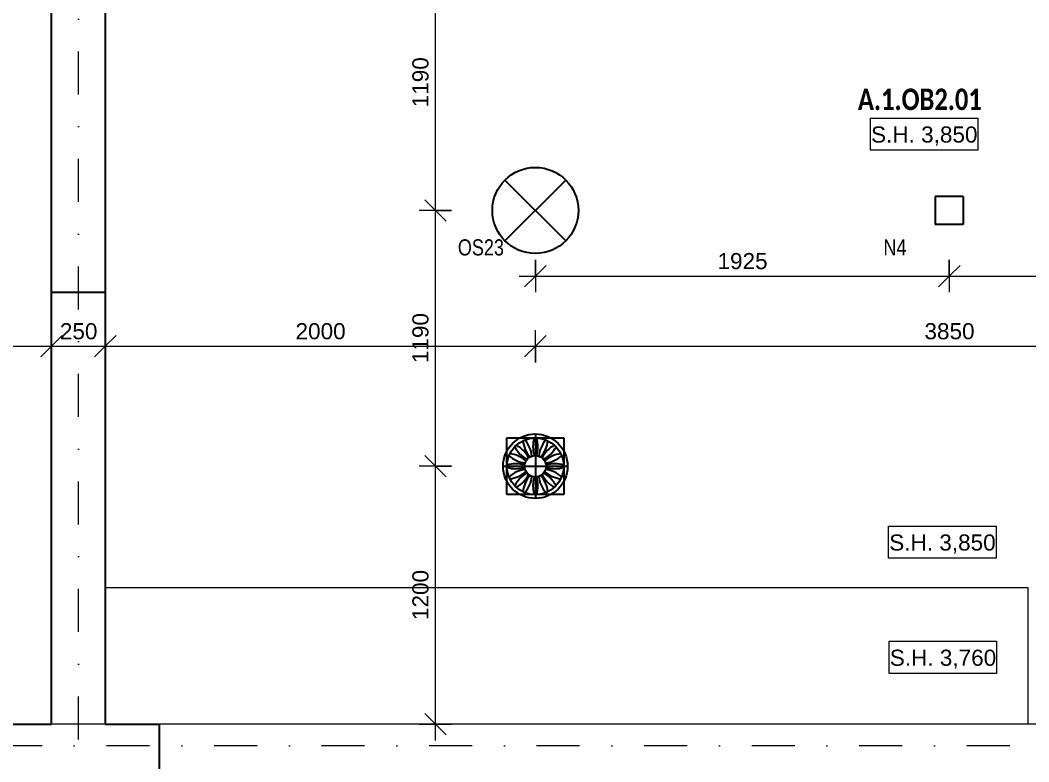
# Model space of a CAD drawing. Header units: millimetres. Extents: x -2011 to 46090, y -3604 to 14792.
# Drawn here: x 7829 to 12520, y -75 to 3375 of the extents above; entities that cross this region are included whole.
import ezdxf

# ---------------------------------------------------------------- set-up
doc = ezdxf.new("R2010")
doc.units = ezdxf.units.MM
doc.linetypes.add('HA_DashDot_10mm-S3mm', pattern=[500, 200, -150, 0, -150])
for name, color, linetype, lineweight in [('A-____-____-DIMS', 9, 'Continuous', 5), ('A-____-____-DIMS-50', 9, 'Continuous', 5), ('A-AREA-____-IDEN', 9, 'Continuous', 9), ('A-FLOR-____-OTLN', 9, 'Continuous', 9), ('A-WALL-____-MCUT', 9, 'Continuous', 25), ('E-LITE-EQPM-IDEN', 9, 'Continuous', 9), ('E-LITE-EQPM-OTLN', 9, 'Continuous', 9), ('G-____-____-DIMS', 9, 'Continuous', 5), ('I-WALL-____-MCUT', 9, 'Continuous', 25), ('M-HVAC-CDFF-OTLN', 9, 'Continuous', 9), ('S-GRID-____-OTLN', 9, 'Continuous', 5)]:
    doc.layers.add(name, color=color, linetype=linetype, lineweight=lineweight)
doc.styles.add('Arial_1', font='arial.ttf', dxfattribs={"width": 0.8, "height": 75})
doc.styles.add('Arial_2', font='arial.ttf', dxfattribs={"height": 75})
doc.styles.add('Calibri_B', font='calibrib.ttf', dxfattribs={"width": 0.8, "height": 100})
doc.dimstyles.new('Inner_Dimensions', dxfattribs={"dimscale": 304.8, "dimtxt": 76.519455, "dimasz": 0.328084, "dimexe": 0.246063, "dimexo": 0.0625, "dimgap": 0.032808, "dimtad": 1, "dimdec": 0, "dimzin": 0, "dimdsep": 46, "dimtxsty": 'Arial_2', "dimblk1": 'OBLIQUE', "dimblk2": 'OBLIQUE', "dimsah": 1, "dimcen": 0.09, "dimdle": 0.246063, "dimazin": 0, "dimtfac": 1, "dimtdec": 4, "dimtix": 1, "dimtmove": 0, "dimatfit": 3, "dimfxl": 0.246063, "dimfxlon": 1, "dimtvp": 1, "dimtolj": 1, "dimtzin": 0, "dimlwd": 9, "dimlwe": 9, "dimarcsym": 2})

# ---------------------------------------------------------------- blocks, each defined once
blk = doc.blocks.new('HA_LF_GenericSymbol - OS23_pokoj-1621429-DSP_1NP-A')
at = {"layer": 'E-LITE-EQPM-OTLN', "color": 11, "lineweight": 25}
for p, q in [((141.4, 141.4), (-141.4, -141.4)), ((-141.4, 141.4), (141.4, -141.4))]:
    blk.add_line(p, q, dxfattribs=at)
blk.add_circle((0, 0), 200, dxfattribs=at)
blk = doc.blocks.new('HA_LF_N4 - svitidlo 130x130-1943275-DSP_1NP-A')
at = {"layer": 'E-LITE-EQPM-OTLN', "color": 11, "lineweight": 25}
for p, q in [((65, 65), (-65, 65)), ((-65, 65), (-65, -65)), ((65, 65), (65, -65)), ((65, -65), (-65, -65))]:
    blk.add_line(p, q, dxfattribs=at)
blk = doc.blocks.new('HA_VZT_GenericSymbol03 - Default-2032665-DSP_1NP-A')
at = {"layer": 'M-HVAC-CDFF-OTLN', "color": 92, "lineweight": 25}
for p, q in [((0, 150), (0, -150)), ((-132, -132), (-132, 132)), ((-132, 132), (132, 132)), ((132, 132), (132, -132)), ((-150, 0), (150, 0)), ((132, -132), (-132, -132))]:
    blk.add_line(p, q, dxfattribs=at)
for radius in [150, 132, 50]:
    blk.add_circle((0, 0), radius, dxfattribs=at)
for centre, start, end in [((-151.6, -21.1), 26.5587, 62.1682), ((75.4, 133.2), 186.2496, 221.8591), ((-149.5, 33.1), 6.1409, 41.7504), ((123.1, 91), 162.2496, 197.8591), ((-123.1, 91), 342.1409, 17.7504), ((149.5, 33.1), 138.2496, 173.8591), ((-75.4, 133.2), 318.1409, 353.7504), ((151.6, -21.1), 117.8318, 153.4413), ((-33.1, 149.5), 228.2496, 263.8591), ((-133.2, -75.4), 48.1409, 83.7504), ((24.2, 151.1), 206.6674, 242.2769), ((-24.2, 151.1), 297.7231, 333.3326), ((133.2, -75.4), 96.2496, 131.8591), ((33.1, 149.5), 276.1409, 311.7504), ((-91, -123.1), 72.1409, 107.7504), ((91, -123.1), 72.2496, 107.8591), ((-91, 123.1), 252.2496, 287.8591), ((-33.1, -149.5), 96.1409, 131.7504), ((-133.2, 75.4), 276.2496, 311.8591), ((24.2, -151.1), 117.7231, 153.3326), ((-151.6, 21.1), 297.8318, 333.4413), ((75.4, -133.2), 138.1409, 173.7504), ((-75.4, -133.2), 6.2496, 41.8591), ((151.6, 21.1), 206.5587, 242.1682), ((-24.2, -151.1), 26.6674, 62.2769), ((133.2, 75.4), 228.1409, 263.7504), ((33.1, -149.5), 48.2496, 83.8591), ((91, 123.1), 252.1409, 287.7504), ((-149.5, -33.1), 318.2496, 353.8591), ((123.1, -91), 162.1409, 197.7504), ((-123.1, -91), 342.2496, 17.8591), ((149.5, -33.1), 186.1409, 221.7504)]:
    blk.add_arc(centre, 134.5, start, end, dxfattribs=at)
blk = doc.blocks.new('DIMBLOCK3-DSP_1NP-A')
at = {"layer": 'A-____-____-DIMS-50', "lineweight": 9}
for p, q in [((5975, 1933.2), (5975, 1783.2)), ((5975, 1858.2), (5975, 1933.2)), ((7975, 1933.2), (7975, 1783.2)), ((7975, 1858.2), (7975, 1933.2)), ((5975, 1858.2), (6025, 1908.2)), ((7975, 1858.2), (8025, 1908.2)), ((5975, 1858.2), (5925, 1808.2)), ((5975, 1858.2), (7975, 1858.2)), ((7975, 1858.2), (7925, 1808.2))]:
    blk.add_line(p, q, dxfattribs=at)
at = {"layer": 'A-____-____-DIMS-50', "color": 0, "lineweight": 9, "insert": (6859.6, 1965.6), "char_height": 75, "width": 276.883, "attachment_point": 1, "line_spacing_factor": 0.941778, "style": 'Arial_2'}
blk.add_mtext('2000', dxfattribs=at)
blk = doc.blocks.new('_Oblique')
at = {"color": 0, "linetype": 'ByBlock', "lineweight": -2}
blk.add_line((-0.5, -0.5), (0.5, 0.5), dxfattribs=at)
blk = doc.blocks.new('DIMBLOCK4-DSP_1NP-A')
at = {"layer": 'A-____-____-DIMS-50', "lineweight": 9}
for p, q in [((7975, 1933.2), (7975, 1783.2)), ((7975, 1858.2), (7975, 1933.2)), ((8225, 1933.2), (8225, 1783.2)), ((8225, 1858.2), (8225, 1933.2)), ((7975, 1858.2), (8025, 1908.2)), ((8225, 1858.2), (8275, 1908.2)), ((7975, 1858.2), (7925, 1808.2)), ((7975, 1858.2), (8225, 1858.2)), ((8225, 1858.2), (8175, 1808.2))]:
    blk.add_line(p, q, dxfattribs=at)
at = {"layer": 'A-____-____-DIMS-50', "color": 0, "lineweight": 9, "insert": (8013.5, 1965.6), "char_height": 75, "width": 207.662, "attachment_point": 1, "line_spacing_factor": 0.941778, "style": 'Arial_2'}
blk.add_mtext('250', dxfattribs=at)
blk = doc.blocks.new('DIMBLOCK5-DSP_1NP-A')
at = {"layer": 'A-____-____-DIMS-50', "lineweight": 9}
for p, q in [((8225, 1933.2), (8225, 1783.2)), ((8225, 1858.2), (8225, 1933.2)), ((10225, 1783.2), (10225, 1933.2)), ((8225, 1858.2), (8275, 1908.2)), ((10225, 1858.2), (10275, 1908.2)), ((8225, 1858.2), (8175, 1808.2)), ((8225, 1858.2), (10225, 1858.2)), ((10225, 1858.2), (10175, 1808.2)), ((10225, 1858.2), (10225, 1783.2))]:
    blk.add_line(p, q, dxfattribs=at)
at = {"layer": 'A-____-____-DIMS-50', "color": 0, "lineweight": 9, "insert": (9109.6, 1965.6), "char_height": 75, "width": 276.883, "attachment_point": 1, "line_spacing_factor": 0.941778, "style": 'Arial_2'}
blk.add_mtext('2000', dxfattribs=at)
blk = doc.blocks.new('DIMBLOCK6-DSP_1NP-A')
at = {"layer": 'A-____-____-DIMS-50', "lineweight": 9}
for p, q in [((10225, 1783.2), (10225, 1933.2)), ((14075, 1783.2), (14075, 1933.2)), ((10225, 1858.2), (10275, 1908.2)), ((14075, 1858.2), (14125, 1908.2)), ((10225, 1858.2), (10175, 1808.2)), ((10225, 1858.2), (14075, 1858.2)), ((10225, 1858.2), (10225, 1783.2)), ((14075, 1858.2), (14025, 1808.2)), ((14075, 1858.2), (14075, 1783.2))]:
    blk.add_line(p, q, dxfattribs=at)
at = {"layer": 'A-____-____-DIMS-50', "color": 0, "lineweight": 9, "insert": (12034.6, 1965.6), "char_height": 75, "width": 276.883, "attachment_point": 1, "line_spacing_factor": 0.941778, "style": 'Arial_2'}
blk.add_mtext('3850', dxfattribs=at)
blk = doc.blocks.new('DIMBLOCK94-DSP_1NP-A')
at = {"layer": 'A-____-____-DIMS-50', "lineweight": 9}
for p, q in [((10225, 2259.4), (10225, 2109.4)), ((10225, 2184.4), (10225, 2259.4)), ((12150, 2259.4), (12150, 2109.4)), ((12150, 2184.4), (12150, 2259.4)), ((10225, 2184.4), (10275, 2234.4)), ((12150, 2184.4), (12200, 2234.4)), ((10150, 2184.4), (12150, 2184.4)), ((10225, 2184.4), (10175, 2134.4)), ((12150, 2184.4), (12100, 2134.4))]:
    blk.add_line(p, q, dxfattribs=at)
at = {"layer": 'A-____-____-DIMS-50', "color": 0, "lineweight": 9, "insert": (11072.1, 2291.8), "char_height": 75, "width": 276.883, "attachment_point": 1, "line_spacing_factor": 0.941778, "style": 'Arial_2'}
blk.add_mtext('1925', dxfattribs=at)
blk = doc.blocks.new('DIMBLOCK95-DSP_1NP-A')
at = {"layer": 'A-____-____-DIMS-50', "lineweight": 9}
for p, q in [((12150, 2259.4), (12150, 2109.4)), ((12150, 2184.4), (12150, 2259.4)), ((14075, 2259.4), (14075, 2109.4)), ((14075, 2184.4), (14075, 2259.4)), ((12150, 2184.4), (12200, 2234.4)), ((14075, 2184.4), (14125, 2234.4)), ((12150, 2184.4), (12100, 2134.4)), ((12150, 2184.4), (14150, 2184.4)), ((14075, 2184.4), (14025, 2134.4))]:
    blk.add_line(p, q, dxfattribs=at)
at = {"layer": 'A-____-____-DIMS-50', "color": 0, "lineweight": 9, "insert": (12997.1, 2291.8), "char_height": 75, "width": 276.883, "attachment_point": 1, "line_spacing_factor": 0.941778, "style": 'Arial_2'}
blk.add_mtext('1925', dxfattribs=at)
blk = doc.blocks.new('DIMBLOCK96-DSP_1NP-A')
at = {"layer": 'A-____-____-DIMS-50', "lineweight": 9}
for p, q in [((9760.2, 1300), (9710.2, 1350)), ((9835.2, 1300), (9685.2, 1300)), ((9760.2, 25), (9760.2, 1300)), ((9760.2, 1300), (9810.2, 1250)), ((9760.2, 1300), (9835.2, 1300)), ((9760.2, 100), (9710.2, 150)), ((9685.2, 100), (9835.2, 100)), ((9760.2, 100), (9685.2, 100)), ((9760.2, 100), (9810.2, 50))]:
    blk.add_line(p, q, dxfattribs=at)
at = {"layer": 'A-____-____-DIMS-50', "color": 0, "lineweight": 9, "insert": (9652.8, 584.6), "char_height": 75, "width": 276.883, "attachment_point": 1, "rotation": 90, "line_spacing_factor": 0.941778, "style": 'Arial_2'}
blk.add_mtext('1200', dxfattribs=at)
blk = doc.blocks.new('DIMBLOCK97-DSP_1NP-A')
at = {"layer": 'A-____-____-DIMS-50', "lineweight": 9}
for p, q in [((9760.2, 2490), (9710.2, 2540)), ((9835.2, 2490), (9685.2, 2490)), ((9760.2, 1300), (9760.2, 2490)), ((9760.2, 2490), (9810.2, 2440)), ((9760.2, 2490), (9835.2, 2490)), ((9760.2, 1300), (9710.2, 1350)), ((9835.2, 1300), (9685.2, 1300)), ((9760.2, 1300), (9810.2, 1250)), ((9760.2, 1300), (9835.2, 1300))]:
    blk.add_line(p, q, dxfattribs=at)
at = {"layer": 'A-____-____-DIMS-50', "color": 0, "lineweight": 9, "insert": (9652.8, 1779.6), "char_height": 75, "width": 276.883, "attachment_point": 1, "rotation": 90, "line_spacing_factor": 0.941778, "style": 'Arial_2'}
blk.add_mtext('1190', dxfattribs=at)
blk = doc.blocks.new('DIMBLOCK98-DSP_1NP-A')
at = {"layer": 'A-____-____-DIMS-50', "lineweight": 9}
for p, q in [((9760.2, 3680), (9710.2, 3730)), ((9835.2, 3680), (9685.2, 3680)), ((9760.2, 2490), (9760.2, 3680)), ((9760.2, 3680), (9810.2, 3630)), ((9760.2, 3680), (9835.2, 3680)), ((9760.2, 2490), (9710.2, 2540)), ((9835.2, 2490), (9685.2, 2490)), ((9760.2, 2490), (9810.2, 2440)), ((9760.2, 2490), (9835.2, 2490))]:
    blk.add_line(p, q, dxfattribs=at)
at = {"layer": 'A-____-____-DIMS-50', "color": 0, "lineweight": 9, "insert": (9652.8, 2969.6), "char_height": 75, "width": 276.883, "attachment_point": 1, "rotation": 90, "line_spacing_factor": 0.941778, "style": 'Arial_2'}
blk.add_mtext('1190', dxfattribs=at)
blk = doc.blocks.new('Spot Elevations - Generic-448778-DSP_1NP-A')
at = {"layer": 'G-____-____-DIMS', "lineweight": 9}
for p, q in [((-5, 0), (-5, 3)), ((-5, 3), (5, 3)), ((5, 3), (5, 0)), ((5, 0), (-5, 0))]:
    blk.add_line(p, q, dxfattribs=at)

msp = doc.modelspace()

# ---------------------------------------------------------------- linework, layer by layer
at = {"layer": 'A-FLOR-____-OTLN'}
for p, q in [((8225, 736.7), (12515, 736.7)), ((12515, 736.7), (12515, 100)), ((14850, 100), (8475, 100))]:
    msp.add_line(p, q, dxfattribs=at)
at = {"layer": 'A-WALL-____-MCUT'}
for p, q in [((6725, 100), (7975, 100)), ((8225, 100), (8475, 100)), ((8475, 100), (8475, -385))]:
    msp.add_line(p, q, dxfattribs=at)
at = {"layer": 'A-WALL-____-MCUT', "lineweight": 9}
msp.add_line((8225, 100), (7975, 100), dxfattribs=at)
at = {"layer": 'I-WALL-____-MCUT'}
for p, q in [((7975, 100), (7975, 7445)), ((8225, 4610), (8225, 100)), ((7975, 2110), (8225, 2110))]:
    msp.add_line(p, q, dxfattribs=at)
at = {"layer": 'S-GRID-____-OTLN', "linetype": 'HA_DashDot_10mm-S3mm', "lineweight": 9}
for p, q in [((8100, -1971.1), (8100, 13159.9)), ((25434, 0), (-410.8, 0))]:
    msp.add_line(p, q, dxfattribs=at)

# ---------------------------------------------------------------- block references
at = {"layer": 'E-LITE-EQPM-OTLN', "color": 11, "lineweight": 25}
for name, p in [('HA_LF_GenericSymbol - OS23_pokoj-1621429-DSP_1NP-A', (10225, 2490)), ('HA_LF_N4 - svitidlo 130x130-1943275-DSP_1NP-A', (12150, 2490))]:
    msp.add_blockref(name, p, dxfattribs=at)
at = {"layer": 'G-____-____-DIMS', "lineweight": 9, "xscale": 49.99999999999998, "yscale": 49.99999999999998, "zscale": 49.99999999999998}
for p in [(12033, 2769.7), (12117.5, 871.9), (12120, 335.8)]:
    msp.add_blockref('Spot Elevations - Generic-448778-DSP_1NP-A', p, dxfattribs=at)
at = {"layer": 'M-HVAC-CDFF-OTLN', "color": 92, "lineweight": 25}
msp.add_blockref('HA_VZT_GenericSymbol03 - Default-2032665-DSP_1NP-A', (10225, 1300), dxfattribs=at)

# ---------------------------------------------------------------- texts
at = {"layer": 'A-AREA-____-IDEN', "lineweight": 5, "insert": (11725, 3056.9), "char_height": 100, "width": 715.105, "attachment_point": 1, "style": 'Calibri_B'}
msp.add_mtext('A.1.OB2.01', dxfattribs=at)
at = {"layer": 'E-LITE-EQPM-IDEN', "lineweight": 5, "char_height": 75, "attachment_point": 1, "style": 'Arial_1'}
for s, insert, width in [('OS23', (9864.6, 2355.6), 262.953), ('N4', (11843.8, 2355.6), 131.477)]:
    msp.add_mtext(s, dxfattribs=dict(at, insert=insert, width=width))
at = {"layer": 'G-____-____-DIMS', "lineweight": 9, "char_height": 75, "width": 592.246, "attachment_point": 1, "line_spacing_factor": 0.941778, "style": 'Arial_2'}
for s, insert in [('S.H. 3,850', (11786.2, 2880.6)), ('S.H. 3,850', (11870.8, 982.8)), ('S.H. 3,760', (11873.2, 446.7))]:
    msp.add_mtext(s, dxfattribs=dict(at, insert=insert))

# ---------------------------------------------------------------- dimensions: what is measured, and where the dimension line sits
at = {"layer": 'A-____-____-DIMS', "lineweight": 9}
for base, p1, p2, override, picture, middle in [((9760.2, 3680), (9835.2, 2490), (9835.2, 3680), {"dimpost": '<>', "dimfxl": 1190}, 'DIMBLOCK98-DSP_1NP-A', (9711.9, 3085)), ((9760.2, 2490), (9835.2, 1300), (9835.2, 2490), {"dimpost": '<>', "dimfxl": 1190}, 'DIMBLOCK97-DSP_1NP-A', (9711.9, 1895)), ((9760.2, 1300), (9685.2, 100), (9835.2, 1300), {"dimpost": '<>', "dimfxl": 1209.338662}, 'DIMBLOCK96-DSP_1NP-A', (9711.9, 700))]:
    dim = msp.add_linear_dim(base=base, p1=p1, p2=p2, angle=90, dimstyle='Inner_Dimensions', override=override, dxfattribs=at)
    dim.commit()
    dim.dimension.update_dxf_attribs({"geometry": picture, "text_midpoint": middle})
for base, p1, p2, override, picture, middle in [((12150, 2184.4), (10225, 2259.4), (12150, 2259.4), {"dimpost": '<>', "dimfxl": 1925}, 'DIMBLOCK94-DSP_1NP-A', (11187.5, 2232.7)), ((14075, 2184.4), (12150, 2259.4), (14075, 2259.4), {"dimpost": '<>', "dimfxl": 1925}, 'DIMBLOCK95-DSP_1NP-A', (13112.5, 2232.7)), ((7975, 1858.2), (5975, 1933.2), (7975, 1933.2), {"dimpost": '<>', "dimfxl": 2000}, 'DIMBLOCK3-DSP_1NP-A', (6975, 1906.5)), ((8225, 1858.2), (7975, 1933.2), (8225, 1933.2), {"dimpost": '<>', "dimfxl": 250}, 'DIMBLOCK4-DSP_1NP-A', (8100, 1906.5)), ((10225, 1858.2), (8225, 1933.2), (10225, 1783.2), {"dimpost": '<>', "dimfxl": 2005.617112}, 'DIMBLOCK5-DSP_1NP-A', (9225, 1906.5)), ((14075, 1858.2), (10225, 1783.2), (14075, 1783.2), {"dimpost": '<>', "dimfxl": 3850}, 'DIMBLOCK6-DSP_1NP-A', (12150, 1906.5))]:
    dim = msp.add_linear_dim(base=base, p1=p1, p2=p2, dimstyle='Inner_Dimensions', override=override, dxfattribs=at)
    dim.commit()
    dim.dimension.update_dxf_attribs({"geometry": picture, "text_midpoint": middle})

doc.saveas('drawing.dxf')
